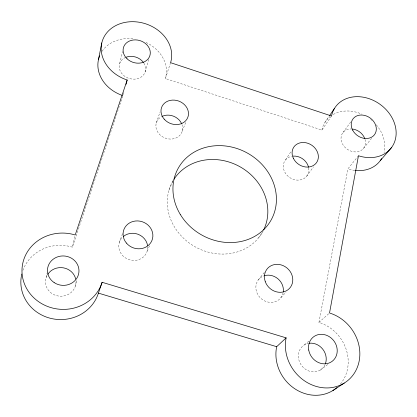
<?xml version="1.0" encoding="UTF-8"?>
<svg xmlns="http://www.w3.org/2000/svg" width="417" height="417" viewBox="0 0 417 417"><rect width="100%" height="100%" fill="white"/><g stroke="black" fill="none" stroke-linecap="round" stroke-linejoin="round"><path stroke-width="0.31" stroke-dasharray="2.08 1.56" d="M46.224 277.435L46.886 273.625M340.418 384.021A38.619 34.679 53.1 0 0 318.942 322.398L347.919 168.838L358.453 155.744M22.883 270.419A39.584 37.108 3.3 0 1 72.407 247.166L75.211 234.985M119.689 63.488L122.551 51.526M123.906 92.543L72.407 247.166M75.357 286.192L76.994 280.026M145.179 71.875L148.754 59.511M331.52 116.004L321.877 130.047L165.356 78.521L170.589 62.68M156.333 122.838L160.008 112.09M119.356 242.475L122.567 233.358M182.219 131.209L186.206 121.264M172.638 181.447L173.138 180.274M168.963 190.199L173.144 180.368M147.217 251.039L149.541 245.717M285.582 159.831L291.238 151.157M324.911 122.426L329.211 116.119M258.629 237.794L263.033 231.638M306.636 176.271L313.469 166.842M343.029 132.46L350.968 121.649M363.561 148.327L371.578 138.345M258.441 279.744L264.315 272.431M280.917 297.655L286.02 292.103M318.942 322.398L329.529 312.995M304.519 344.828L308.924 341.043M320.214 370.108L327.986 364.343M262.96 231.273A51.583 45.875 29.3 0 1 195.312 246.895A51.583 45.875 29.3 0 1 172.815 181.134M325.02 364.693A14.892 13.37 53.1 0 1 301.898 365.923A14.892 13.37 53.1 0 1 308.074 343.446M365.063 139.518A12.979 10.66 35.7 0 1 355.967 151.939A12.979 10.66 35.7 0 1 341.215 140.388A12.979 10.66 35.7 0 1 351.573 128.957M143.907 63.181A13.417 11.191 17.6 0 1 139.189 78.109A13.417 11.191 17.6 0 1 121.191 72.756A13.417 11.191 17.6 0 1 125.173 57.603M76.019 281.861A15.267 14.308 3.3 0 1 56.879 295.731A15.267 14.308 3.3 0 1 47.554 274.647M102.123 51.213A34.783 29.018 17.6 0 1 134.394 38.953M146.028 42.451A34.783 29.018 17.6 0 1 165.356 78.521M354.799 170.381A33.652 27.642 35.7 0 1 347.919 168.838M321.877 130.047A33.652 27.642 35.7 0 1 329.951 116.729M333.256 114.482A33.652 27.642 35.7 0 1 361.737 114.107M370.791 119.559A33.652 27.642 35.7 0 1 371.703 120.305M376.29 124.845A33.652 27.642 35.7 0 1 384.031 152.622M147.707 246.932A14.579 13.464 19.2 0 1 128.545 259.463A14.579 13.464 19.2 0 1 122.264 237.523M283.117 292.823A14.376 12.984 42 0 1 261.052 298.53A14.376 12.984 42 0 1 263.893 275.877M308.674 167.884A13.37 11.379 33.8 0 1 299.041 180.092A13.37 11.379 33.8 0 1 283.857 169.959A13.37 11.379 33.8 0 1 291.426 156.375M181.942 124.495A13.61 11.712 21.3 0 1 174.614 138.507A13.61 11.712 21.3 0 1 157.543 131.788A13.61 11.712 21.3 0 1 161.749 116.546"/><path stroke-width="0.63" d="M98.485 59.516L101.784 42.956M126.028 84.396L127.169 80.007A35.815 29.581 17.9 0 1 102.353 40.892A35.815 29.581 17.9 0 1 145.387 23.722A35.815 29.581 17.9 0 1 170.589 62.68L331.52 116.004A34.621 28.137 35.5 0 1 369.154 98.693A34.621 28.137 35.5 0 1 395.707 137.881A34.621 28.137 35.5 0 1 358.453 155.744L329.529 312.995A39.876 35.565 52.3 0 1 359.173 361.039A39.876 35.565 52.3 0 1 315.335 386.152A39.876 35.565 52.3 0 1 286.13 337.859L102.118 282.288A40.897 38.145 4.8 0 1 51.145 307.668A40.897 38.145 4.8 0 1 23.785 259.577A40.897 38.145 4.8 0 1 75.211 234.985L127.169 80.007M21.814 274.005A39.584 37.108 3.3 0 0 50.499 318.317A39.584 37.108 3.3 0 0 98.407 293.12L102.118 282.288M329.571 115.592L334.59 108.238M380.247 160.665L391.558 147.519M98.407 293.12L276.669 346.699L286.13 337.859M332.891 390.526L344.26 383.077M173.957 179.274A51.583 45.875 29.3 0 1 240.187 166.873A51.583 45.875 29.3 0 1 263.622 229.981M309.028 343.274A14.892 13.37 53.1 0 1 322.701 349.112A14.892 13.37 53.1 0 1 325.38 363.827M352.714 129.061A12.979 10.66 35.7 0 1 364.802 138.705M125.976 57.259A13.417 11.191 17.6 0 1 143.417 62.446M47.757 274.329A15.267 14.308 3.3 0 1 63.405 267.839A15.267 14.308 3.3 0 1 75.706 279.145M122.489 95.477A34.783 29.018 17.6 0 1 99.658 55.8M381.602 158.596A33.652 27.642 35.7 0 1 355.373 170.444M336.915 387.575A38.619 34.679 53.1 0 1 294.428 388.519A38.619 34.679 53.1 0 1 276.669 346.699M123.359 236.496A14.579 13.464 19.2 0 1 138.037 234.26A14.579 13.464 19.2 0 1 147.571 245.577M264.399 275.71A14.376 12.984 42 0 1 283.279 291.89M293.161 156.12A13.37 11.379 33.8 0 1 308.544 167.269M162.552 116.171A13.61 11.712 21.3 0 1 181.614 123.672M180.217 214.302A53.178 46.902 29.3 0 0 269.835 222.172A53.178 46.902 29.3 0 0 223.997 145.841A53.178 46.902 29.3 0 0 180.217 214.302M308.731 350.04A15.377 13.714 52.2 0 0 332.12 361.351A15.377 13.714 52.2 0 0 327.752 335.815A15.377 13.714 52.2 0 0 308.731 350.04M352.641 130.104A13.349 10.852 35.5 0 0 374.383 134.847A13.349 10.852 35.5 0 0 364.265 115.332A13.349 10.852 35.5 0 0 352.641 130.104M127.06 58.787A13.813 11.405 17.9 0 0 149.828 55.805A13.813 11.405 17.9 0 0 133.19 40.006A13.813 11.405 17.9 0 0 127.06 58.787M54.158 282.601A15.773 14.71 4.8 0 0 78.922 272.134A15.773 14.71 4.8 0 0 56.576 257.242A15.773 14.71 4.8 0 0 54.158 282.601M126.403 243.054A15.048 13.803 19.7 0 0 151.908 240.552A15.048 13.803 19.7 0 0 135.624 220.989A15.048 13.803 19.7 0 0 126.403 243.054M265.254 281.6A14.835 13.297 41.4 0 0 289.424 288.475A14.835 13.297 41.4 0 0 281.136 264.91A14.835 13.297 41.4 0 0 265.254 281.6M293.417 158.397A13.766 11.603 33.6 0 0 316.122 163.177A13.766 11.603 33.6 0 0 306.125 142.796A13.766 11.603 33.6 0 0 293.417 158.397M164.194 119.137A14.022 11.952 21.6 0 0 187.666 117.745A14.022 11.952 21.6 0 0 172.341 100.101A14.022 11.952 21.6 0 0 164.194 119.137"/></g></svg>
